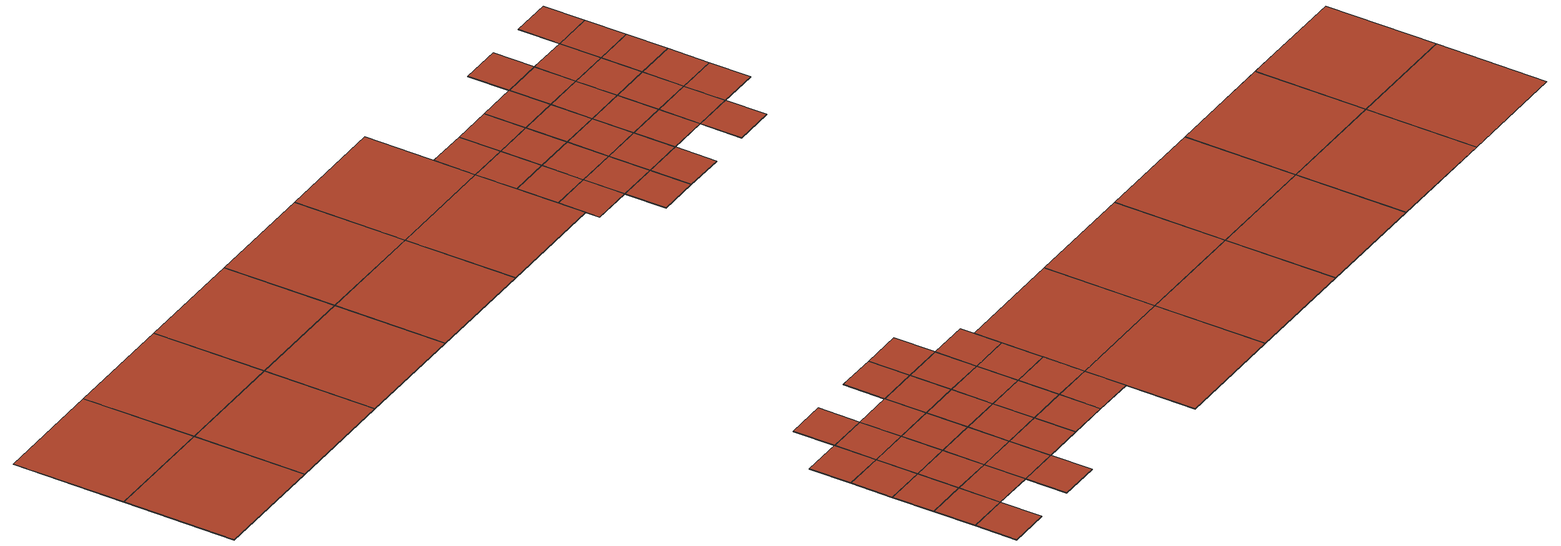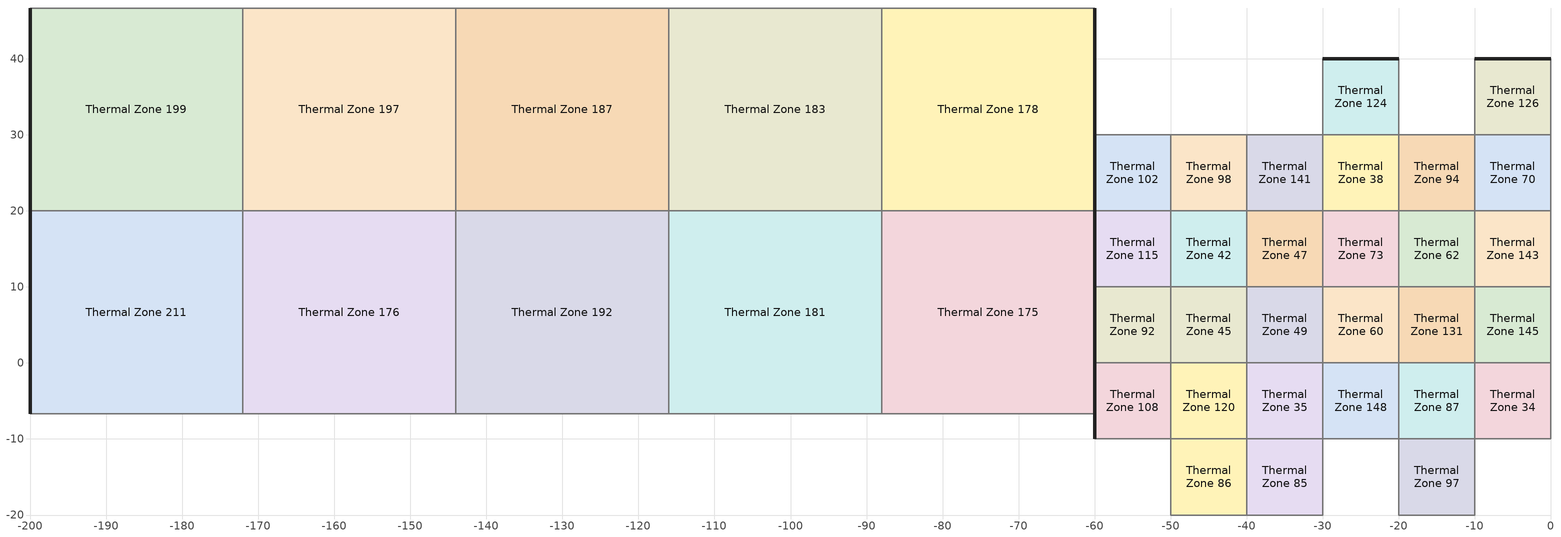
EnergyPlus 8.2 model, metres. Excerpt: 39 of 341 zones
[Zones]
Thermal Zone 102
 floor ground (ASHRAE 90.1-2004 ExtWall Mass ClimateZone 6): -60,30 -50,30 -50,20 -60,20 z-0.1
 wall outside (ASHRAE 90.1-2004 ExtWall Mass ClimateZone 6): -60,30 -60,20 z-0.1:0
 wall to Thermal Zone 43 (ASHRAE 90.1-2004 ExtWall Mass ClimateZone 6 Reversed): -50,30 -60,30 z-0.1:0
 wall to Thermal Zone 98 (ASHRAE 90.1-2004 ExtWall Mass ClimateZone 6): -50,20 -50,30 z-0.1:0
 wall to Thermal Zone 115 (ASHRAE 90.1-2004 ExtWall Mass ClimateZone 6): -60,20 -50,20 z-0.1:0
 roof outside (ASHRAE 90.1-2004 ExtWall Mass ClimateZone 6): -60,20 -50,20 -50,30 -60,30 z0
Thermal Zone 108
 floor ground (ASHRAE 90.1-2004 ExtWall Mass ClimateZone 6): -60,0 -50,0 -50,-10 -60,-10 z-0.1
 wall outside (ASHRAE 90.1-2004 ExtWall Mass ClimateZone 6): -60,0 -60,-10 z-0.1:0
 wall to Thermal Zone 92 (ASHRAE 90.1-2004 ExtWall Mass ClimateZone 6 Reversed): -50,0 -60,0 z-0.1:0
 wall to Thermal Zone 120 (ASHRAE 90.1-2004 ExtWall Mass ClimateZone 6): -50,-10 -50,0 z-0.1:0
 wall to Thermal Zone 69 (ASHRAE 90.1-2004 ExtWall Mass ClimateZone 6): -60,-10 -50,-10 z-0.1:0
 roof outside (ASHRAE 90.1-2004 ExtWall Mass ClimateZone 6): -60,-10 -50,-10 -50,0 -60,0 z0
Thermal Zone 115
 floor ground (ASHRAE 90.1-2004 ExtWall Mass ClimateZone 6): -60,20 -50,20 -50,10 -60,10 z-0.1
 wall outside (ASHRAE 90.1-2004 ExtWall Mass ClimateZone 6): -60,20 -60,10 z-0.1:0
 wall to Thermal Zone 42 (ASHRAE 90.1-2004 ExtWall Mass ClimateZone 6): -50,10 -50,20 z-0.1:0
 wall to Thermal Zone 92 (ASHRAE 90.1-2004 ExtWall Mass ClimateZone 6): -60,10 -50,10 z-0.1:0
 roof outside (ASHRAE 90.1-2004 ExtWall Mass ClimateZone 6): -60,10 -50,10 -50,20 -60,20 z0
Thermal Zone 120
 floor ground (ASHRAE 90.1-2004 ExtWall Mass ClimateZone 6): -50,0 -40,0 -40,-10 -50,-10 z-0.1
 wall to Thermal Zone 45 (ASHRAE 90.1-2004 ExtWall Mass ClimateZone 6 Reversed): -40,0 -50,0 z-0.1:0
 wall to Thermal Zone 35 (ASHRAE 90.1-2004 ExtWall Mass ClimateZone 6): -40,-10 -40,0 z-0.1:0
 wall to Thermal Zone 86 (ASHRAE 90.1-2004 ExtWall Mass ClimateZone 6): -50,-10 -40,-10 z-0.1:0
 roof outside (ASHRAE 90.1-2004 ExtWall Mass ClimateZone 6): -50,-10 -40,-10 -40,0 -50,0 z0
Thermal Zone 124
 floor ground (ASHRAE 90.1-2004 ExtWall Mass ClimateZone 6): -30,40 -20,40 -20,30 -30,30 z-0.1
 wall outside (ASHRAE 90.1-2004 ExtWall Mass ClimateZone 6): -20,40 -30,40 z-0.1:0
 wall to Thermal Zone 77 (ASHRAE 90.1-2004 ExtWall Mass ClimateZone 6): -20,30 -20,40 z-0.1:0
 wall to Thermal Zone 38 (ASHRAE 90.1-2004 ExtWall Mass ClimateZone 6): -30,30 -20,30 z-0.1:0
 wall to Thermal Zone 89 (ASHRAE 90.1-2004 ExtWall Mass ClimateZone 6 Reversed): -30,40 -30,30 z-0.1:0
 roof outside (ASHRAE 90.1-2004 ExtWall Mass ClimateZone 6): -30,30 -20,30 -20,40 -30,40 z0
Thermal Zone 126
 floor ground (ASHRAE 90.1-2004 ExtWall Mass ClimateZone 6): -10,40 0,40 0,30 -10,30 z-0.1
 wall outside (ASHRAE 90.1-2004 ExtWall Mass ClimateZone 6): 0,40 -10,40 z-0.1:0
 wall to Thermal Zone 90 (ASHRAE 90.1-2004 ExtWall Mass ClimateZone 6): 0,30 0,40 z-0.1:0
 wall to Thermal Zone 70 (ASHRAE 90.1-2004 ExtWall Mass ClimateZone 6): -10,30 0,30 z-0.1:0
 wall to Thermal Zone 77 (ASHRAE 90.1-2004 ExtWall Mass ClimateZone 6 Reversed): -10,40 -10,30 z-0.1:0
 roof outside (ASHRAE 90.1-2004 ExtWall Mass ClimateZone 6): -10,30 0,30 0,40 -10,40 z0
Thermal Zone 131
 floor ground (ASHRAE 90.1-2004 ExtWall Mass ClimateZone 6): -20,10 -10,10 -10,0 -20,0 z-0.1
 wall to Thermal Zone 62 (ASHRAE 90.1-2004 ExtWall Mass ClimateZone 6 Reversed): -10,10 -20,10 z-0.1:0
 wall to Thermal Zone 145 (ASHRAE 90.1-2004 ExtWall Mass ClimateZone 6): -10,0 -10,10 z-0.1:0
 wall to Thermal Zone 87 (ASHRAE 90.1-2004 ExtWall Mass ClimateZone 6): -20,0 -10,0 z-0.1:0
 wall to Thermal Zone 60 (ASHRAE 90.1-2004 ExtWall Mass ClimateZone 6 Reversed): -20,10 -20,0 z-0.1:0
 roof outside (ASHRAE 90.1-2004 ExtWall Mass ClimateZone 6): -20,0 -10,0 -10,10 -20,10 z0
Thermal Zone 141
 floor ground (ASHRAE 90.1-2004 ExtWall Mass ClimateZone 6): -40,30 -30,30 -30,20 -40,20 z-0.1
 wall to Thermal Zone 89 (ASHRAE 90.1-2004 ExtWall Mass ClimateZone 6 Reversed): -30,30 -40,30 z-0.1:0
 wall to Thermal Zone 38 (ASHRAE 90.1-2004 ExtWall Mass ClimateZone 6): -30,20 -30,30 z-0.1:0
 wall to Thermal Zone 47 (ASHRAE 90.1-2004 ExtWall Mass ClimateZone 6): -40,20 -30,20 z-0.1:0
 wall to Thermal Zone 98 (ASHRAE 90.1-2004 ExtWall Mass ClimateZone 6 Reversed): -40,30 -40,20 z-0.1:0
 roof outside (ASHRAE 90.1-2004 ExtWall Mass ClimateZone 6): -40,20 -30,20 -30,30 -40,30 z0
Thermal Zone 143
 floor ground (ASHRAE 90.1-2004 ExtWall Mass ClimateZone 6): -10,20 0,20 0,10 -10,10 z-0.1
 wall to Thermal Zone 70 (ASHRAE 90.1-2004 ExtWall Mass ClimateZone 6 Reversed): 0,20 -10,20 z-0.1:0
 wall to Thermal Zone 146 (ASHRAE 90.1-2004 ExtWall Mass ClimateZone 6): 0,10 0,20 z-0.1:0
 wall to Thermal Zone 145 (ASHRAE 90.1-2004 ExtWall Mass ClimateZone 6): -10,10 0,10 z-0.1:0
 wall to Thermal Zone 62 (ASHRAE 90.1-2004 ExtWall Mass ClimateZone 6 Reversed): -10,20 -10,10 z-0.1:0
 roof outside (ASHRAE 90.1-2004 ExtWall Mass ClimateZone 6): -10,10 0,10 0,20 -10,20 z0
Thermal Zone 145
 floor ground (ASHRAE 90.1-2004 ExtWall Mass ClimateZone 6): -10,10 0,10 0,0 -10,0 z-0.1
 wall to Thermal Zone 79 (ASHRAE 90.1-2004 ExtWall Mass ClimateZone 6): 0,0 0,10 z-0.1:0
 wall to Thermal Zone 34 (ASHRAE 90.1-2004 ExtWall Mass ClimateZone 6): -10,0 0,0 z-0.1:0
 roof outside (ASHRAE 90.1-2004 ExtWall Mass ClimateZone 6): -10,0 0,0 0,10 -10,10 z0
Thermal Zone 148
 floor ground (ASHRAE 90.1-2004 ExtWall Mass ClimateZone 6): -30,0 -20,0 -20,-10 -30,-10 z-0.1
 wall to Thermal Zone 60 (ASHRAE 90.1-2004 ExtWall Mass ClimateZone 6 Reversed): -20,0 -30,0 z-0.1:0
 wall to Thermal Zone 87 (ASHRAE 90.1-2004 ExtWall Mass ClimateZone 6): -20,-10 -20,0 z-0.1:0
 wall to Thermal Zone 58 (ASHRAE 90.1-2004 ExtWall Mass ClimateZone 6): -30,-10 -20,-10 z-0.1:0
 wall to Thermal Zone 35 (ASHRAE 90.1-2004 ExtWall Mass ClimateZone 6 Reversed): -30,0 -30,-10 z-0.1:0
 roof outside (ASHRAE 90.1-2004 ExtWall Mass ClimateZone 6): -30,-10 -20,-10 -20,0 -30,0 z0
Thermal Zone 175
 floor ground (ASHRAE 90.1-2004 ExtWall Mass ClimateZone 6): -88,20 -60,20 -60,-6.67 -88,-6.67 z-0.1
 wall outside (ASHRAE 90.1-2004 ExtWall Mass ClimateZone 6): -60,-6.67 -60,20 z-0.1:0
 wall to Thermal Zone 178 (ASHRAE 90.1-2004 ExtWall Mass ClimateZone 6 Reversed): -60,20 -88,20 z-0.1:0
 wall to Thermal Zone 195 (ASHRAE 90.1-2004 ExtWall Mass ClimateZone 6): -88,-6.67 -60,-6.67 z-0.1:0
 wall to Thermal Zone 181 (ASHRAE 90.1-2004 ExtWall Mass ClimateZone 6 Reversed): -88,20 -88,-6.67 z-0.1:0
 roof outside (ASHRAE 90.1-2004 ExtWall Mass ClimateZone 6): -88,-6.67 -60,-6.67 -60,20 -88,20 z0
Thermal Zone 176
 floor ground (ASHRAE 90.1-2004 ExtWall Mass ClimateZone 6): -172,20 -144,20 -144,-6.67 -172,-6.67 z-0.1
 wall to Thermal Zone 197 (ASHRAE 90.1-2004 ExtWall Mass ClimateZone 6 Reversed): -144,20 -172,20 z-0.1:0
 wall to Thermal Zone 192 (ASHRAE 90.1-2004 ExtWall Mass ClimateZone 6): -144,-6.67 -144,20 z-0.1:0
 wall to Thermal Zone 216 (ASHRAE 90.1-2004 ExtWall Mass ClimateZone 6): -172,-6.67 -144,-6.67 z-0.1:0
 wall to Thermal Zone 211 (ASHRAE 90.1-2004 ExtWall Mass ClimateZone 6 Reversed): -172,20 -172,-6.67 z-0.1:0
 roof outside (ASHRAE 90.1-2004 ExtWall Mass ClimateZone 6): -172,-6.67 -144,-6.67 -144,20 -172,20 z0
Thermal Zone 178
 floor ground (ASHRAE 90.1-2004 ExtWall Mass ClimateZone 6): -88,46.67 -60,46.67 -60,20 -88,20 z-0.1
 wall outside (ASHRAE 90.1-2004 ExtWall Mass ClimateZone 6): -60,20 -60,46.67 z-0.1:0
 wall to Thermal Zone 180 (ASHRAE 90.1-2004 ExtWall Mass ClimateZone 6 Reversed): -60,46.67 -88,46.67 z-0.1:0
 wall to Thermal Zone 183 (ASHRAE 90.1-2004 ExtWall Mass ClimateZone 6 Reversed): -88,46.67 -88,20 z-0.1:0
 roof outside (ASHRAE 90.1-2004 ExtWall Mass ClimateZone 6): -88,20 -60,20 -60,46.67 -88,46.67 z0
Thermal Zone 181
 floor ground (ASHRAE 90.1-2004 ExtWall Mass ClimateZone 6): -116,20 -88,20 -88,-6.67 -116,-6.67 z-0.1
 wall to Thermal Zone 183 (ASHRAE 90.1-2004 ExtWall Mass ClimateZone 6 Reversed): -88,20 -116,20 z-0.1:0
 wall to Thermal Zone 184 (ASHRAE 90.1-2004 ExtWall Mass ClimateZone 6): -116,-6.67 -88,-6.67 z-0.1:0
 wall to Thermal Zone 192 (ASHRAE 90.1-2004 ExtWall Mass ClimateZone 6 Reversed): -116,20 -116,-6.67 z-0.1:0
 roof outside (ASHRAE 90.1-2004 ExtWall Mass ClimateZone 6): -116,-6.67 -88,-6.67 -88,20 -116,20 z0
Thermal Zone 183
 floor ground (ASHRAE 90.1-2004 ExtWall Mass ClimateZone 6): -116,46.67 -88,46.67 -88,20 -116,20 z-0.1
 wall to Thermal Zone 207 (ASHRAE 90.1-2004 ExtWall Mass ClimateZone 6 Reversed): -88,46.67 -116,46.67 z-0.1:0
 wall to Thermal Zone 187 (ASHRAE 90.1-2004 ExtWall Mass ClimateZone 6 Reversed): -116,46.67 -116,20 z-0.1:0
 roof outside (ASHRAE 90.1-2004 ExtWall Mass ClimateZone 6): -116,20 -88,20 -88,46.67 -116,46.67 z0
Thermal Zone 187
 floor ground (ASHRAE 90.1-2004 ExtWall Mass ClimateZone 6): -144,46.67 -116,46.67 -116,20 -144,20 z-0.1
 wall to Thermal Zone 214 (ASHRAE 90.1-2004 ExtWall Mass ClimateZone 6 Reversed): -116,46.67 -144,46.67 z-0.1:0
 wall to Thermal Zone 192 (ASHRAE 90.1-2004 ExtWall Mass ClimateZone 6): -144,20 -116,20 z-0.1:0
 wall to Thermal Zone 197 (ASHRAE 90.1-2004 ExtWall Mass ClimateZone 6 Reversed): -144,46.67 -144,20 z-0.1:0
 roof outside (ASHRAE 90.1-2004 ExtWall Mass ClimateZone 6): -144,20 -116,20 -116,46.67 -144,46.67 z0
Thermal Zone 192
 floor ground (ASHRAE 90.1-2004 ExtWall Mass ClimateZone 6): -144,20 -116,20 -116,-6.67 -144,-6.67 z-0.1
 wall to Thermal Zone 210 (ASHRAE 90.1-2004 ExtWall Mass ClimateZone 6): -144,-6.67 -116,-6.67 z-0.1:0
 roof outside (ASHRAE 90.1-2004 ExtWall Mass ClimateZone 6): -144,-6.67 -116,-6.67 -116,20 -144,20 z0
Thermal Zone 197
 floor ground (ASHRAE 90.1-2004 ExtWall Mass ClimateZone 6): -172,46.67 -144,46.67 -144,20 -172,20 z-0.1
 wall to Thermal Zone 179 (ASHRAE 90.1-2004 ExtWall Mass ClimateZone 6 Reversed): -144,46.67 -172,46.67 z-0.1:0
 wall to Thermal Zone 199 (ASHRAE 90.1-2004 ExtWall Mass ClimateZone 6 Reversed): -172,46.67 -172,20 z-0.1:0
 roof outside (ASHRAE 90.1-2004 ExtWall Mass ClimateZone 6): -172,20 -144,20 -144,46.67 -172,46.67 z0
Thermal Zone 199
 floor ground (ASHRAE 90.1-2004 ExtWall Mass ClimateZone 6): -200,46.67 -172,46.67 -172,20 -200,20 z-0.1
 wall outside (ASHRAE 90.1-2004 ExtWall Mass ClimateZone 6): -200,46.67 -200,20 z-0.1:0
 wall to Thermal Zone 209 (ASHRAE 90.1-2004 ExtWall Mass ClimateZone 6 Reversed): -172,46.67 -200,46.67 z-0.1:0
 wall to Thermal Zone 211 (ASHRAE 90.1-2004 ExtWall Mass ClimateZone 6): -200,20 -172,20 z-0.1:0
 roof outside (ASHRAE 90.1-2004 ExtWall Mass ClimateZone 6): -200,20 -172,20 -172,46.67 -200,46.67 z0
Thermal Zone 211
 floor ground (ASHRAE 90.1-2004 ExtWall Mass ClimateZone 6): -200,20 -172,20 -172,-6.67 -200,-6.67 z-0.1
 wall outside (ASHRAE 90.1-2004 ExtWall Mass ClimateZone 6): -200,20 -200,-6.67 z-0.1:0
 wall to Thermal Zone 193 (ASHRAE 90.1-2004 ExtWall Mass ClimateZone 6): -200,-6.67 -172,-6.67 z-0.1:0
 roof outside (ASHRAE 90.1-2004 ExtWall Mass ClimateZone 6): -200,-6.67 -172,-6.67 -172,20 -200,20 z0
Thermal Zone 34
 floor ground (ASHRAE 90.1-2004 ExtWall Mass ClimateZone 6): -10,0 0,0 0,-10 -10,-10 z-0.1
 wall to Thermal Zone 78 (ASHRAE 90.1-2004 ExtWall Mass ClimateZone 6): 0,-10 0,0 z-0.1:0
 wall to Thermal Zone 36 (ASHRAE 90.1-2004 ExtWall Mass ClimateZone 6): -10,-10 0,-10 z-0.1:0
 wall to Thermal Zone 87 (ASHRAE 90.1-2004 ExtWall Mass ClimateZone 6 Reversed): -10,0 -10,-10 z-0.1:0
 roof outside (ASHRAE 90.1-2004 ExtWall Mass ClimateZone 6): -10,-10 0,-10 0,0 -10,0 z0
Thermal Zone 35
 floor ground (ASHRAE 90.1-2004 ExtWall Mass ClimateZone 6): -40,0 -30,0 -30,-10 -40,-10 z-0.1
 wall to Thermal Zone 49 (ASHRAE 90.1-2004 ExtWall Mass ClimateZone 6 Reversed): -30,0 -40,0 z-0.1:0
 wall to Thermal Zone 85 (ASHRAE 90.1-2004 ExtWall Mass ClimateZone 6): -40,-10 -30,-10 z-0.1:0
 roof outside (ASHRAE 90.1-2004 ExtWall Mass ClimateZone 6): -40,-10 -30,-10 -30,0 -40,0 z0
Thermal Zone 38
 floor ground (ASHRAE 90.1-2004 ExtWall Mass ClimateZone 6): -30,30 -20,30 -20,20 -30,20 z-0.1
 wall to Thermal Zone 94 (ASHRAE 90.1-2004 ExtWall Mass ClimateZone 6): -20,20 -20,30 z-0.1:0
 wall to Thermal Zone 73 (ASHRAE 90.1-2004 ExtWall Mass ClimateZone 6): -30,20 -20,20 z-0.1:0
 roof outside (ASHRAE 90.1-2004 ExtWall Mass ClimateZone 6): -30,20 -20,20 -20,30 -30,30 z0
Thermal Zone 42
 floor ground (ASHRAE 90.1-2004 ExtWall Mass ClimateZone 6): -50,20 -40,20 -40,10 -50,10 z-0.1
 wall to Thermal Zone 98 (ASHRAE 90.1-2004 ExtWall Mass ClimateZone 6 Reversed): -40,20 -50,20 z-0.1:0
 wall to Thermal Zone 47 (ASHRAE 90.1-2004 ExtWall Mass ClimateZone 6): -40,10 -40,20 z-0.1:0
 wall to Thermal Zone 45 (ASHRAE 90.1-2004 ExtWall Mass ClimateZone 6): -50,10 -40,10 z-0.1:0
 roof outside (ASHRAE 90.1-2004 ExtWall Mass ClimateZone 6): -50,10 -40,10 -40,20 -50,20 z0
Thermal Zone 45
 floor ground (ASHRAE 90.1-2004 ExtWall Mass ClimateZone 6): -50,10 -40,10 -40,0 -50,0 z-0.1
 wall to Thermal Zone 49 (ASHRAE 90.1-2004 ExtWall Mass ClimateZone 6): -40,0 -40,10 z-0.1:0
 wall to Thermal Zone 92 (ASHRAE 90.1-2004 ExtWall Mass ClimateZone 6 Reversed): -50,10 -50,0 z-0.1:0
 roof outside (ASHRAE 90.1-2004 ExtWall Mass ClimateZone 6): -50,0 -40,0 -40,10 -50,10 z0
Thermal Zone 47
 floor ground (ASHRAE 90.1-2004 ExtWall Mass ClimateZone 6): -40,20 -30,20 -30,10 -40,10 z-0.1
 wall to Thermal Zone 73 (ASHRAE 90.1-2004 ExtWall Mass ClimateZone 6): -30,10 -30,20 z-0.1:0
 wall to Thermal Zone 49 (ASHRAE 90.1-2004 ExtWall Mass ClimateZone 6): -40,10 -30,10 z-0.1:0
 roof outside (ASHRAE 90.1-2004 ExtWall Mass ClimateZone 6): -40,10 -30,10 -30,20 -40,20 z0
Thermal Zone 49
 floor ground (ASHRAE 90.1-2004 ExtWall Mass ClimateZone 6): -40,10 -30,10 -30,0 -40,0 z-0.1
 wall to Thermal Zone 60 (ASHRAE 90.1-2004 ExtWall Mass ClimateZone 6): -30,0 -30,10 z-0.1:0
 roof outside (ASHRAE 90.1-2004 ExtWall Mass ClimateZone 6): -40,0 -30,0 -30,10 -40,10 z0
Thermal Zone 60
 floor ground (ASHRAE 90.1-2004 ExtWall Mass ClimateZone 6): -30,10 -20,10 -20,0 -30,0 z-0.1
 wall to Thermal Zone 73 (ASHRAE 90.1-2004 ExtWall Mass ClimateZone 6 Reversed): -20,10 -30,10 z-0.1:0
 roof outside (ASHRAE 90.1-2004 ExtWall Mass ClimateZone 6): -30,0 -20,0 -20,10 -30,10 z0
Thermal Zone 62
 floor ground (ASHRAE 90.1-2004 ExtWall Mass ClimateZone 6): -20,20 -10,20 -10,10 -20,10 z-0.1
 wall to Thermal Zone 94 (ASHRAE 90.1-2004 ExtWall Mass ClimateZone 6 Reversed): -10,20 -20,20 z-0.1:0
 wall to Thermal Zone 73 (ASHRAE 90.1-2004 ExtWall Mass ClimateZone 6 Reversed): -20,20 -20,10 z-0.1:0
 roof outside (ASHRAE 90.1-2004 ExtWall Mass ClimateZone 6): -20,10 -10,10 -10,20 -20,20 z0
Thermal Zone 70
 floor ground (ASHRAE 90.1-2004 ExtWall Mass ClimateZone 6): -10,30 0,30 0,20 -10,20 z-0.1
 wall to Thermal Zone 125 (ASHRAE 90.1-2004 ExtWall Mass ClimateZone 6): 0,20 0,30 z-0.1:0
 wall to Thermal Zone 94 (ASHRAE 90.1-2004 ExtWall Mass ClimateZone 6 Reversed): -10,30 -10,20 z-0.1:0
 roof outside (ASHRAE 90.1-2004 ExtWall Mass ClimateZone 6): -10,20 0,20 0,30 -10,30 z0
Thermal Zone 73
 floor ground (ASHRAE 90.1-2004 ExtWall Mass ClimateZone 6): -30,20 -20,20 -20,10 -30,10 z-0.1
 roof outside (ASHRAE 90.1-2004 ExtWall Mass ClimateZone 6): -30,10 -20,10 -20,20 -30,20 z0
Thermal Zone 85
 floor ground (ASHRAE 90.1-2004 ExtWall Mass ClimateZone 6): -40,-10 -30,-10 -30,-20 -40,-20 z-0.1
 wall to Thermal Zone 58 (ASHRAE 90.1-2004 ExtWall Mass ClimateZone 6): -30,-20 -30,-10 z-0.1:0
 wall to Thermal Zone 113 (ASHRAE 90.1-2004 ExtWall Mass ClimateZone 6): -40,-20 -30,-20 z-0.1:0
 wall to Thermal Zone 86 (ASHRAE 90.1-2004 ExtWall Mass ClimateZone 6 Reversed): -40,-10 -40,-20 z-0.1:0
 roof outside (ASHRAE 90.1-2004 ExtWall Mass ClimateZone 6): -40,-20 -30,-20 -30,-10 -40,-10 z0
Thermal Zone 86
 floor ground (ASHRAE 90.1-2004 ExtWall Mass ClimateZone 6): -50,-10 -40,-10 -40,-20 -50,-20 z-0.1
 wall to Thermal Zone 41 (ASHRAE 90.1-2004 ExtWall Mass ClimateZone 6): -50,-20 -40,-20 z-0.1:0
 wall to Thermal Zone 69 (ASHRAE 90.1-2004 ExtWall Mass ClimateZone 6 Reversed): -50,-10 -50,-20 z-0.1:0
 roof outside (ASHRAE 90.1-2004 ExtWall Mass ClimateZone 6): -50,-20 -40,-20 -40,-10 -50,-10 z0
Thermal Zone 87
 floor ground (ASHRAE 90.1-2004 ExtWall Mass ClimateZone 6): -20,0 -10,0 -10,-10 -20,-10 z-0.1
 wall to Thermal Zone 97 (ASHRAE 90.1-2004 ExtWall Mass ClimateZone 6): -20,-10 -10,-10 z-0.1:0
 roof outside (ASHRAE 90.1-2004 ExtWall Mass ClimateZone 6): -20,-10 -10,-10 -10,0 -20,0 z0
Thermal Zone 92
 floor ground (ASHRAE 90.1-2004 ExtWall Mass ClimateZone 6): -60,10 -50,10 -50,0 -60,0 z-0.1
 wall outside (ASHRAE 90.1-2004 ExtWall Mass ClimateZone 6): -60,10 -60,0 z-0.1:0
 roof outside (ASHRAE 90.1-2004 ExtWall Mass ClimateZone 6): -60,0 -50,0 -50,10 -60,10 z0
Thermal Zone 94
 floor ground (ASHRAE 90.1-2004 ExtWall Mass ClimateZone 6): -20,30 -10,30 -10,20 -20,20 z-0.1
 wall to Thermal Zone 77 (ASHRAE 90.1-2004 ExtWall Mass ClimateZone 6 Reversed): -10,30 -20,30 z-0.1:0
 roof outside (ASHRAE 90.1-2004 ExtWall Mass ClimateZone 6): -20,20 -10,20 -10,30 -20,30 z0
Thermal Zone 97
 floor ground (ASHRAE 90.1-2004 ExtWall Mass ClimateZone 6): -20,-10 -10,-10 -10,-20 -20,-20 z-0.1
 wall to Thermal Zone 36 (ASHRAE 90.1-2004 ExtWall Mass ClimateZone 6): -10,-20 -10,-10 z-0.1:0
 wall to Thermal Zone 53 (ASHRAE 90.1-2004 ExtWall Mass ClimateZone 6): -20,-20 -10,-20 z-0.1:0
 wall to Thermal Zone 58 (ASHRAE 90.1-2004 ExtWall Mass ClimateZone 6 Reversed): -20,-10 -20,-20 z-0.1:0
 roof outside (ASHRAE 90.1-2004 ExtWall Mass ClimateZone 6): -20,-20 -10,-20 -10,-10 -20,-10 z0
Thermal Zone 98
 floor ground (ASHRAE 90.1-2004 ExtWall Mass ClimateZone 6): -50,30 -40,30 -40,20 -50,20 z-0.1
 wall to Thermal Zone 40 (ASHRAE 90.1-2004 ExtWall Mass ClimateZone 6 Reversed): -40,30 -50,30 z-0.1:0
 roof outside (ASHRAE 90.1-2004 ExtWall Mass ClimateZone 6): -50,20 -40,20 -40,30 -50,30 z0
[Building]
Building 1: North Axis {deg}=0; Solar Distribution=FullExteriorWithReflections
[Material] Thermal Absorptance=0.9
Name | Roughness | Thickness {m} | Conductivity {W/m-K} | Density {kg/m3} | Specific Heat {J/kg-K} | Solar Absorptance | Visible Absorptance
1/2IN Gypsum | Smooth | 0.0127 | 0.16 | 784.9 | 830 | 0.4 | 0.4
1IN Stucco | Smooth | 0.0253 | 0.6918 | 1858 | 837 | 0.92 | 0.92
8IN CONCRETE HW RefBldg | Rough | 0.2032 | 1.311 | 2240 | 836.8 | 0.7 | 0.7
Mass NonRes Wall Insulation-1.69 | MediumRough | 0.0623673 | 0.049 | 265 | 836.8 | 0.7 | 0.7
[Construction]
ASHRAE 90.1-2004 ExtWall Mass ClimateZone 6: 1IN Stucco, 8IN CONCRETE HW RefBldg, Mass NonRes Wall Insulation-1.69, 1/2IN Gypsum
ASHRAE 90.1-2004 ExtWall Mass ClimateZone 6 Reversed: 1/2IN Gypsum, Mass NonRes Wall Insulation-1.69, 8IN CONCRETE HW RefBldg, 1IN Stucco
[Zone]
Thermal Zone 102; Thermal Zone 108; Thermal Zone 115; Thermal Zone 120; Thermal Zone 124; Thermal Zone 126; Thermal Zone 131; Thermal Zone 141; Thermal Zone 143; Thermal Zone 145; Thermal Zone 148; Thermal Zone 175; Thermal Zone 176; Thermal Zone 178; Thermal Zone 181; Thermal Zone 183; Thermal Zone 187; Thermal Zone 192; Thermal Zone 197; Thermal Zone 199; Thermal Zone 211; Thermal Zone 34; Thermal Zone 35; Thermal Zone 38; Thermal Zone 42; Thermal Zone 45; Thermal Zone 47; Thermal Zone 49; Thermal Zone 60; Thermal Zone 62; Thermal Zone 70; Thermal Zone 73; Thermal Zone 85; Thermal Zone 86; Thermal Zone 87; Thermal Zone 92; Thermal Zone 94; Thermal Zone 97; Thermal Zone 98
